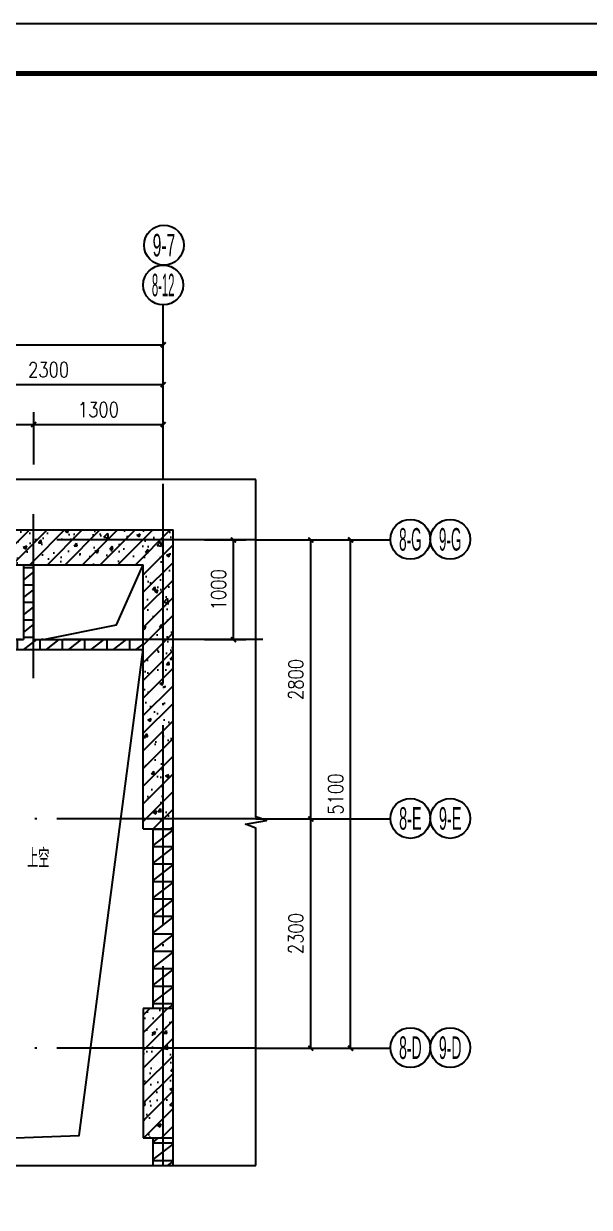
# Model space of a CAD drawing. Extents: x 718358 to 1668613, y -348838 to -159582.
# Drawn here: x 817686 to 823364, y -245470 to -233594 of the extents above; entities that cross this region are included whole.
import ezdxf
from ezdxf.enums import TextEntityAlignment as Align

# ---------------------------------------------------------------- set-up
doc = ezdxf.new("R2010")
doc.units = 0
doc.header["$LTSCALE"] = 1000
doc.linetypes.add('DOTE', pattern=[2.42, 2, -0.2, 0.02, -0.2])
for name, color, linetype in [('建-图框', 4, 'Continuous'), ('建-墙体', 2, 'Continuous'), ('建-尺寸', 73, 'Continuous'), ('建-影线', 8, 'Continuous'), ('建-房间名', 7, 'Continuous'), ('建-柱子', 6, 'Continuous'), ('建-符号', 3, 'Continuous'), ('建-轴标', 3, 'Continuous'), ('建-轴网', 14, 'DOTE')]:
    doc.layers.add(name, color=color, linetype=linetype)
doc.styles.add('_TCH_AXIS', font='gt宽度调整.shx', dxfattribs={"bigfont": 'gt国标汉字.shx'})
doc.styles.add('DIM_FONT', font='SIMPLEX.shx', dxfattribs={"width": 0.8, "bigfont": 'GBCBIG.shx'})
doc.dimstyles.new('DIMN50', dxfattribs={"dimscale": 0.5, "dimtxt": 300, "dimasz": 100, "dimexe": 250, "dimexo": 300, "dimgap": 150, "dimtad": 1, "dimdec": 0, "dimzin": 0, "dimdsep": 46, "dimtxsty": 'DIM_FONT', "dimblk": 'ARCHTICK', "dimcen": 0.09, "dimdle": 1, "dimclrt": 7, "dimazin": 2, "dimtfac": 1, "dimtdec": 0, "dimtix": 1, "dimtmove": 2, "dimatfit": 3, "dimldrblk": 'ARCHTICK', "dimfxl": 1, "dimtolj": 1, "dimtzin": 0, "dimarcsym": 0})
pattern_1 = [(0, (0, 0), (0, 175), []), (37.875, (200, 0), (-84.807639, 109.038328), []), (90, (200, 0), (-225, 1e-14), [])]
pattern_2 = [(45, (0, 0), (-88.388348, 88.388348), []), (50, (0, 0), (358.63009, -31.37607), [37.5, -412.5]), (355, (0, 0), (-69.37567, 376.09607), [30, -330]), (100.4514, (29.9, -2.6), (289.25469, 344.71977), [31.8701, -350.57106]), (46.1842, (0, 100), (533.62052, -82.7595), [56.25, -618.75]), (96.6356, (44.47, 93.1), (467.33135, 487.05894), [47.80514, -525.8565]), (351.1842, (0, 100), (467.33097, 487.0593), [45, -495]), (21, (50, 75), (298.45353, -201.30945), [37.5, -412.5]), (326, (50, 75), (121.65767, 362.57502), [30, -330]), (71.4514, (74.87, 58.22), (420.11131, 161.26525), [31.8701, -350.57106]), (37.5, (0, 0), (6.079928, 166.446927), [0, -326, 0, -335, 0, -331.25]), (7.5, (0, 0), (131.53477, 197.205856), [0, -191, 0, -318.5, 0, -126.25]), (327.5, (-111.5, 0), (266.911218, -11.277436), [0, -125, 0, -390, 0, -517.5]), (317.5, (-161.5, 0), (291.593085, 50.05249), [0, -162.5, 0, -259, 0, -367.5])]

# ---------------------------------------------------------------- blocks, each defined once
blk = doc.blocks.new('_ArchTick')
at = {"color": 0, "linetype": 'ByBlock', "const_width": 0.4}
blk.add_lwpolyline([(-0.5, -0.5), (0.5, 0.5)], dxfattribs=at)
blk = doc.blocks.new('*D3324')
at = {"layer": 'Defpoints', "color": 0, "transparency": 16777216}
for p in [(820593, -238774), (820968, -238774), (820593, -243874)]:
    blk.add_point(p, dxfattribs=at)
at = {"layer": '建-尺寸', "color": 0, "lineweight": -2, "transparency": 16777216}
for p, q in [((820743, -238774), (821093, -238774)), ((820968, -243875), (820968, -238774)), ((820743, -243874), (821093, -243874))]:
    blk.add_line(p, q, dxfattribs=at)
at = {"layer": '建-尺寸', "color": 0, "lineweight": -2, "transparency": 16777216, "xscale": 50, "yscale": 50, "zscale": 50}
for p, rotation in [((820968, -238774), 90), ((820968, -243874), 270)]:
    blk.add_blockref('_ArchTick', p, dxfattribs=dict(at, rotation=rotation))
at = {"layer": '建-尺寸', "color": 7, "transparency": 16777216, "insert": (820818, -241324), "char_height": 150, "attachment_point": 5, "rotation": 90, "style": 'DIM_FONT'}
blk.add_mtext('\\A1;5100', dxfattribs=at)
blk = doc.blocks.new('*D3325')
at = {"layer": 'Defpoints', "color": 0, "transparency": 16777216}
for p in [(820018, -238774), (820568, -238774), (820018, -241574)]:
    blk.add_point(p, dxfattribs=at)
at = {"layer": '建-尺寸', "color": 0, "lineweight": -2, "transparency": 16777216}
for p, q in [((820168, -238774), (820693, -238774)), ((820568, -241575), (820568, -238774)), ((820168, -241574), (820693, -241574))]:
    blk.add_line(p, q, dxfattribs=at)
at = {"layer": '建-尺寸', "color": 0, "lineweight": -2, "transparency": 16777216, "xscale": 50, "yscale": 50, "zscale": 50}
for p, rotation in [((820568, -238774), 90), ((820568, -241574), 270)]:
    blk.add_blockref('_ArchTick', p, dxfattribs=dict(at, rotation=rotation))
at = {"layer": '建-尺寸', "color": 7, "transparency": 16777216, "insert": (820418, -240174), "char_height": 150, "attachment_point": 5, "rotation": 90, "style": 'DIM_FONT'}
blk.add_mtext('\\A1;2800', dxfattribs=at)
blk = doc.blocks.new('*D3326')
at = {"layer": 'Defpoints', "color": 0, "transparency": 16777216}
for p in [(820018, -241574), (820568, -241574), (820018, -243874)]:
    blk.add_point(p, dxfattribs=at)
at = {"layer": '建-尺寸', "color": 0, "lineweight": -2, "transparency": 16777216}
for p, q in [((820168, -241574), (820693, -241574)), ((820568, -243875), (820568, -241574)), ((820168, -243874), (820693, -243874))]:
    blk.add_line(p, q, dxfattribs=at)
at = {"layer": '建-尺寸', "color": 0, "lineweight": -2, "transparency": 16777216, "xscale": 50, "yscale": 50, "zscale": 50}
for p, rotation in [((820568, -241574), 90), ((820568, -243874), 270)]:
    blk.add_blockref('_ArchTick', p, dxfattribs=dict(at, rotation=rotation))
at = {"layer": '建-尺寸', "color": 7, "transparency": 16777216, "insert": (820418, -242724), "char_height": 150, "attachment_point": 5, "rotation": 90, "style": 'DIM_FONT'}
blk.add_mtext('\\A1;2300', dxfattribs=at)
blk = doc.blocks.new('*D3327')
at = {"layer": 'Defpoints', "color": 0, "transparency": 16777216}
for p in [(819086, -236816), (808186, -237988), (819086, -237988)]:
    blk.add_point(p, dxfattribs=at)
at = {"layer": '建-尺寸', "color": 0, "lineweight": -2, "transparency": 16777216}
for p, q in [((808186, -237838), (808186, -236691)), ((819086, -237838), (819086, -236691)), ((808185, -236816), (819086, -236816))]:
    blk.add_line(p, q, dxfattribs=at)
at = {"layer": '建-尺寸', "color": 0, "lineweight": -2, "transparency": 16777216, "xscale": 50, "yscale": 50, "zscale": 50, "rotation": 180}
blk.add_blockref('_ArchTick', (808186, -236816), dxfattribs=at)
at = {"layer": '建-尺寸', "color": 0, "lineweight": -2, "transparency": 16777216, "xscale": 50, "yscale": 50, "zscale": 50}
blk.add_blockref('_ArchTick', (819086, -236816), dxfattribs=at)
at = {"layer": '建-尺寸', "color": 7, "transparency": 16777216, "insert": (813636, -236666), "char_height": 150, "attachment_point": 5, "style": 'DIM_FONT'}
blk.add_mtext('\\A1;10900', dxfattribs=at)
blk = doc.blocks.new('*D3328')
at = {"layer": 'Defpoints', "color": 0, "transparency": 16777216}
for p in [(819086, -237616), (817786, -238166), (819086, -238166)]:
    blk.add_point(p, dxfattribs=at)
at = {"layer": '建-尺寸', "color": 0, "lineweight": -2, "transparency": 16777216}
for p, q in [((817786, -238016), (817786, -237491)), ((819086, -238016), (819086, -237491)), ((817785, -237616), (819086, -237616))]:
    blk.add_line(p, q, dxfattribs=at)
at = {"layer": '建-尺寸', "color": 0, "lineweight": -2, "transparency": 16777216, "xscale": 50, "yscale": 50, "zscale": 50, "rotation": 180}
blk.add_blockref('_ArchTick', (817786, -237616), dxfattribs=at)
at = {"layer": '建-尺寸', "color": 0, "lineweight": -2, "transparency": 16777216, "xscale": 50, "yscale": 50, "zscale": 50}
blk.add_blockref('_ArchTick', (819086, -237616), dxfattribs=at)
at = {"layer": '建-尺寸', "color": 7, "transparency": 16777216, "insert": (818436, -237466), "char_height": 150, "attachment_point": 5, "style": 'DIM_FONT'}
blk.add_mtext('\\A1;1300', dxfattribs=at)
blk = doc.blocks.new('*D3329')
at = {"layer": 'Defpoints', "color": 0, "transparency": 16777216}
for p in [(817786, -237616), (816786, -238166), (817786, -238166)]:
    blk.add_point(p, dxfattribs=at)
at = {"layer": '建-尺寸', "color": 0, "lineweight": -2, "transparency": 16777216}
for p, q in [((816786, -238016), (816786, -237491)), ((817786, -238016), (817786, -237491)), ((816785, -237616), (817786, -237616))]:
    blk.add_line(p, q, dxfattribs=at)
at = {"layer": '建-尺寸', "color": 0, "lineweight": -2, "transparency": 16777216, "xscale": 50, "yscale": 50, "zscale": 50, "rotation": 180}
blk.add_blockref('_ArchTick', (816786, -237616), dxfattribs=at)
at = {"layer": '建-尺寸', "color": 0, "lineweight": -2, "transparency": 16777216, "xscale": 50, "yscale": 50, "zscale": 50}
blk.add_blockref('_ArchTick', (817786, -237616), dxfattribs=at)
at = {"layer": '建-尺寸', "color": 7, "transparency": 16777216, "insert": (817286, -237466), "char_height": 150, "attachment_point": 5, "style": 'DIM_FONT'}
blk.add_mtext('\\A1;1000', dxfattribs=at)
blk = doc.blocks.new('*D3333')
at = {"layer": 'Defpoints', "color": 0, "transparency": 16777216}
for p in [(819086, -237216), (816786, -238166), (819086, -238166)]:
    blk.add_point(p, dxfattribs=at)
at = {"layer": '建-尺寸', "color": 0, "lineweight": -2, "transparency": 16777216}
for p, q in [((816786, -238016), (816786, -237091)), ((819086, -238016), (819086, -237091)), ((816785, -237216), (819086, -237216))]:
    blk.add_line(p, q, dxfattribs=at)
at = {"layer": '建-尺寸', "color": 0, "lineweight": -2, "transparency": 16777216, "xscale": 50, "yscale": 50, "zscale": 50, "rotation": 180}
blk.add_blockref('_ArchTick', (816786, -237216), dxfattribs=at)
at = {"layer": '建-尺寸', "color": 0, "lineweight": -2, "transparency": 16777216, "xscale": 50, "yscale": 50, "zscale": 50}
blk.add_blockref('_ArchTick', (819086, -237216), dxfattribs=at)
at = {"layer": '建-尺寸', "color": 7, "transparency": 16777216, "insert": (817936, -237066), "char_height": 150, "attachment_point": 5, "style": 'DIM_FONT'}
blk.add_mtext('\\A1;2300', dxfattribs=at)
blk = doc.blocks.new('*D3344')
at = {"layer": 'Defpoints', "color": 0, "transparency": 16777216}
for p in [(819351, -238774), (819792, -238774), (819351, -239774)]:
    blk.add_point(p, dxfattribs=at)
at = {"layer": '建-尺寸', "color": 0, "lineweight": -2, "transparency": 16777216}
for p, q in [((819501, -238774), (819917, -238774)), ((819792, -239775), (819792, -238774)), ((819501, -239774), (819917, -239774))]:
    blk.add_line(p, q, dxfattribs=at)
at = {"layer": '建-尺寸', "color": 0, "lineweight": -2, "transparency": 16777216, "xscale": 50, "yscale": 50, "zscale": 50}
for p, rotation in [((819792, -238774), 90), ((819792, -239774), 270)]:
    blk.add_blockref('_ArchTick', p, dxfattribs=dict(at, rotation=rotation))
at = {"layer": '建-尺寸', "color": 7, "transparency": 16777216, "insert": (819642, -239274), "char_height": 150, "attachment_point": 5, "rotation": 90, "style": 'DIM_FONT'}
blk.add_mtext('\\A1;1000', dxfattribs=at)

msp = doc.modelspace()

# ---------------------------------------------------------------- hatches: boundary and pattern name
at = {"layer": '建-影线'}
h = msp.add_hatch(dxfattribs=at)
h.set_pattern_fill('钢筋混凝土', color=256, scale=50, style=0)
h.set_pattern_definition(pattern_2)
h.paths.add_polyline_path([(816885.5, -238674.1), (816885.5, -239024.1), (817785.5, -239024.1), (817785.5, -238674.1)])
h = msp.add_hatch(dxfattribs=at)
h.set_pattern_fill('钢筋混凝土', color=256, scale=50, style=0)
h.set_pattern_definition(pattern_2)
h.paths.add_polyline_path([(817785.5, -238674.1), (817785.5, -239024.1), (818885.5, -239024.1), (819185.5, -238674.1)])
h = msp.add_hatch(dxfattribs=at)
h.set_pattern_fill('钢筋混凝土', color=256, scale=50, style=0)
h.set_pattern_definition(pattern_2)
h.paths.add_polyline_path([(818885.5, -239774.3), (819185.5, -239774.3), (819185.5, -238674.1), (818885.5, -239024.1)])
h = msp.add_hatch(dxfattribs=at)
h.set_pattern_fill('空心砖', color=256, scale=50, style=0)
h.set_pattern_definition(pattern_1)
h.paths.add_polyline_path([(817785.5, -239024.1), (817685.5, -239024.1), (817685.5, -239774.3), (817752.2, -239807.6), (817785.5, -239774.3)])
h = msp.add_hatch(dxfattribs=at)
h.set_pattern_fill('空心砖', color=256, scale=50, style=0)
h.set_pattern_definition(pattern_1)
h.paths.add_polyline_path([(816818.9, -239807.6), (816885.5, -239874.3), (817785.5, -239874.3), (817752.2, -239807.6), (817685.5, -239774.3), (816885.5, -239774.3)])
h = msp.add_hatch(dxfattribs=at)
h.set_pattern_fill('空心砖', color=256, scale=50, style=0)
h.set_pattern_definition(pattern_1)
h.paths.add_polyline_path([(817752.2, -239807.6), (817785.5, -239874.3), (818885.5, -239874.3), (818885.5, -239774.3), (817785.5, -239774.3)])
h = msp.add_hatch(dxfattribs=at)
h.set_pattern_fill('钢筋混凝土', color=256, scale=50, style=0)
h.set_pattern_definition(pattern_2)
h.paths.add_polyline_path([(819185.5, -241674.1), (819185.5, -239774.3), (818885.5, -239774.3), (818885.5, -241674.1)])
h = msp.add_hatch(dxfattribs=at)
h.set_pattern_fill('空心砖', color=256, scale=50, style=0)
h.set_pattern_definition(pattern_1)
h.paths.add_polyline_path([(818985.5, -243474.1), (819185.5, -243474.1), (819185.5, -241674.1), (818985.5, -241674.1)])
h = msp.add_hatch(dxfattribs=at)
h.set_pattern_fill('钢筋混凝土', color=256, scale=50, style=0)
h.set_pattern_definition(pattern_2)
h.paths.add_polyline_path([(819185.5, -243474.1), (818885.5, -243474.1), (818885.5, -244774.1), (819185.5, -244774.1)])
h = msp.add_hatch(dxfattribs=at)
h.set_pattern_fill('空心砖', color=256, scale=50, style=0)
h.set_pattern_definition(pattern_1)
h.paths.add_polyline_path([(819185.5, -244774.1), (818985.5, -244774.1), (818985.5, -245051.4), (819185.5, -245051.4)])

# ---------------------------------------------------------------- linework, layer by layer
at = {"layer": '建-图框'}
msp.add_lwpolyline([(802458.1, -263294.4), (844508.1, -263294.4), (844508.1, -233594.4), (802458.1, -233594.4)], close=True, dxfattribs=at)
at = {"layer": '建-图框', "const_width": 50}
msp.add_lwpolyline([(803708.1, -262794.4), (844008.1, -262794.4), (844008.1, -234094.4), (803708.1, -234094.4)], close=True, dxfattribs=at)
at = {"layer": '建-墙体'}
for p, q in [((817685.5, -239024.1), (817685.5, -239774.3)), ((817785.5, -239024.1), (817785.5, -239774.3)), ((816885.5, -239774.3), (817685.5, -239774.3)), ((817785.5, -239774.3), (818885.5, -239774.3)), ((816885.5, -239874.3), (817785.5, -239874.3)), ((817785.5, -239874.3), (818885.5, -239874.3)), ((818985.5, -243474.1), (818985.5, -241674.1)), ((819185.5, -243474.1), (819185.5, -241674.1)), ((818985.5, -245051.4), (818985.5, -244774.1)), ((819185.5, -245051.4), (819185.5, -244774.1))]:
    msp.add_line(p, q, dxfattribs=at)
at = {"layer": '建-影线'}
for points in [[(817885.5, -239774.3), (818618.1, -239627.3), (818885.5, -239024.1)], [(809985.5, -245051.4), (818242.7, -244748.6), (818885.5, -239874.3)]]:
    msp.add_lwpolyline(points, dxfattribs=at)
at = {"layer": '建-柱子'}
for p, q in [((816885.5, -238674.1), (817785.5, -238674.1)), ((817785.5, -238674.1), (819185.5, -238674.1)), ((819185.5, -239774.3), (819185.5, -238674.1)), ((816885.5, -239024.1), (817785.5, -239024.1)), ((817785.5, -239024.1), (818885.5, -239024.1)), ((818885.5, -239774.3), (818885.5, -239024.1)), ((818885.5, -241674.1), (818885.5, -239774.3)), ((819185.5, -241674.1), (819185.5, -239774.3)), ((818885.5, -241674.1), (819185.5, -241674.1)), ((819185.5, -243474.1), (818885.5, -243474.1)), ((818885.5, -243474.1), (818885.5, -244774.1)), ((819185.5, -244774.1), (819185.5, -243474.1)), ((818885.5, -244774.1), (819185.5, -244774.1))]:
    msp.add_line(p, q, dxfattribs=at)
at = {"layer": '建-符号'}
for points in [[(820017.7, -238166.6), (813606.3, -238166.6), (813568.1, -238271.6), (813531.1, -238061.6), (813493.8, -238166.6), (807082.5, -238166.6)], [(820017.7, -245051.4), (820017.7, -241665.2), (819912.7, -241627), (820122.7, -241590), (820017.7, -241552.7), (820017.7, -238166.6)], [(807082.5, -245051.4), (813493.8, -245051.4), (813532.1, -244946.4), (813569.1, -245156.4), (813606.3, -245051.4), (820017.7, -245051.4)]]:
    msp.add_lwpolyline(points, dxfattribs=at)
at = {"layer": '建-轴标'}
for p, q in [((819085.5, -238166.6), (819086, -236416.4)), ((820017.7, -238774.1), (821367.7, -238774.1)), ((820017.7, -241574.1), (821367.7, -241574.1)), ((820017.7, -243874.1), (821367.7, -243874.1))]:
    msp.add_line(p, q, dxfattribs=at)
for centre in [(819093.9, -235816.4), (819086, -236216.4), (821567.6, -238768.2), (821967.6, -238768.2), (821567.6, -241568.2), (821967.6, -241568.2), (821567.6, -243868.2), (821967.6, -243868.2)]:
    msp.add_circle(centre, 200, dxfattribs=at)
at = {"layer": '建-轴网'}
for p, q in [((819085.5, -245051.4), (819085.5, -238166.6)), ((817785.5, -240159.5), (817785.5, -238514.4)), ((820017.7, -238774.1), (807082.5, -238774.1)), ((820085.5, -239774.3), (816785.5, -239774.3)), ((820017.7, -241574.1), (807082.5, -241574.1)), ((820017.7, -243874.1), (807082.5, -243874.1))]:
    msp.add_line(p, q, dxfattribs=at)

# ---------------------------------------------------------------- texts
at = {"layer": '建-房间名', "style": 'DIM_FONT', "width": 0.8}
msp.add_text('上空', height=192.91, dxfattribs=at).set_placement((817720.9, -242064.1))
at = {"layer": '建-轴标', "style": '_TCH_AXIS'}
for s, width, p, p2 in [('9-7', 0.35, (818980.8, -235929.6), (819207, -235929.6)), ('8-12', 0.276316, (818972.9, -236329.5), (819199.2, -236329.5)), ('8-G', 0.344262, (821454.4, -238881.4), (821680.7, -238881.4)), ('9-G', 0.344262, (821854.4, -238881.4), (822080.7, -238881.4)), ('8-E', 0.355932, (821454.4, -241681.4), (821680.7, -241681.4)), ('9-E', 0.355932, (821854.4, -241681.4), (822080.7, -241681.4)), ('8-D', 0.35, (821454.4, -243981.4), (821680.7, -243981.4)), ('9-D', 0.35, (821854.4, -243981.4), (822080.7, -243981.4))]:
    msp.add_text(s, height=226.27, dxfattribs=dict(at, width=width)).set_placement(p, p2, align=Align.FIT)

# ---------------------------------------------------------------- dimensions: what is measured, and where the dimension line sits
at = {"layer": '建-尺寸'}
for p1, p2, distance, picture, middle in [((808185.5, -237987.7), (819085.8, -237987.7), 1171.3, '*D3327', (813635.7, -236666.4)), ((816785.6, -238166.4), (819085.5, -238166.4), 950, '*D3333', (817935.6, -237066.4)), ((816785.6, -238166.4), (817785.5, -238166.4), 550, '*D3329', (817285.6, -237466.4)), ((817785.5, -238166.4), (819085.6, -238166.4), 550, '*D3328', (818435.6, -237466.4)), ((819351.1, -239774.3), (819351.1, -238774.1), -440.5, '*D3344', (819641.6, -239274.2)), ((820017.7, -241574.1), (820017.7, -238774.1), -550, '*D3325', (820417.7, -240174.1)), ((820593.3, -243874.1), (820593.3, -238774.1), -374.3, '*D3324', (820817.7, -241324.1)), ((820017.7, -243874.1), (820017.7, -241574.1), -550, '*D3326', (820417.7, -242724.1))]:
    dim = msp.add_aligned_dim(p1=p1, p2=p2, distance=distance, dimstyle='DIMN50', dxfattribs=at)
    dim.commit()
    dim.dimension.update_dxf_attribs({"geometry": picture, "text_midpoint": middle})

doc.saveas('drawing.dxf')
